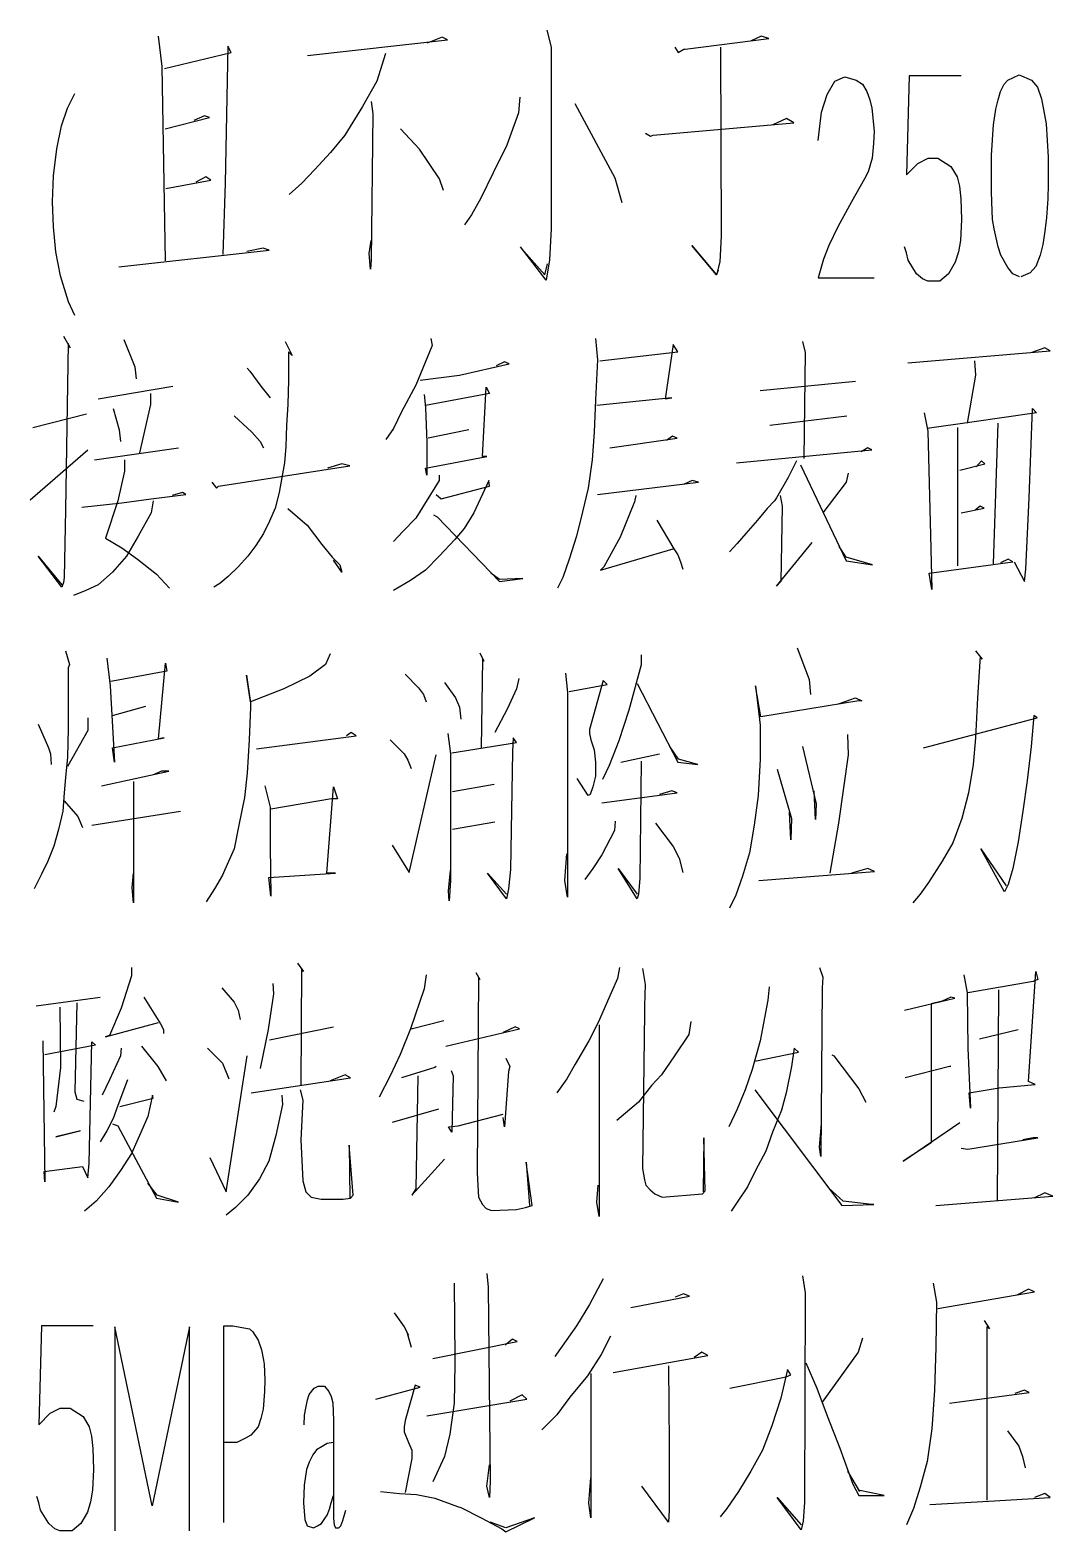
# Model space of a CAD drawing. Extents: x 0 to 8410, y 0 to 11890.
# Drawn here: x 6722.1 to 6918.5, y 10366.8 to 10655.2 of the extents above; entities that cross this region are included whole.
import ezdxf

# ---------------------------------------------------------------- set-up
doc = ezdxf.new("R2010")
doc.units = 0
doc.header["$MEASUREMENT"] = 0
doc.layers.add('6', color=7, linetype='Continuous')
doc.layers.add('8', color=7, linetype='Continuous')

# ---------------------------------------------------------------- blocks, each defined once
blk = doc.blocks.new('BLKENT759')
at = {"layer": '8', "color": 2, "linetype": 'Continuous'}
for p, q in [((6746.7, 10654), (6747.35, 10648.2)), ((6801.21, 10653.8), (6798.33, 10652.7)), ((6802.25, 10653.3), (6801.21, 10653.8)), ((6821.34, 10655.2), (6822.12, 10651.9)), ((6847.87, 10651.5), (6863.95, 10653.6)), ((6862.51, 10654), (6860.55, 10653.1)), ((6863.95, 10653.6), (6862.51, 10654)), ((6747.87, 10647.8), (6760.68, 10650.9)), ((6760.03, 10652.1), (6759.51, 10625.8)), ((6760.68, 10650.9), (6760.03, 10652.1)), ((6775.32, 10650.3), (6802.25, 10653.3)), ((6790.36, 10650.7), (6788.66, 10645.4)), ((6822.12, 10651.9), (6822.12, 10617)), ((6845.91, 10651.9), (6846.57, 10650.9)), ((6846.57, 10650.9), (6847.61, 10651.5)), ((6847.61, 10651.5), (6847.87, 10651.5)), ((6854.67, 10651.9), (6854.8, 10615.6)), ((6747.35, 10648.2), (6748, 10610.9)), ((6788.66, 10645.4), (6785.91, 10640.5)), ((6875.13, 10642.8), (6876.63, 10645.4)), ((6876.63, 10645.4), (6878.53, 10646.2)), ((6878.53, 10646.2), (6880.75, 10645.6)), ((6880.75, 10645.6), (6881.93, 10644.8)), ((6890.94, 10646.4), (6890.42, 10627.4)), ((6900.88, 10646.4), (6890.94, 10646.4)), ((6909.18, 10644.8), (6909.83, 10645.6)), ((6909.83, 10645.6), (6912.06, 10646.6)), ((6912.06, 10646.6), (6914.41, 10645.6)), ((6914.41, 10645.6), (6915.59, 10644.2)), ((6729.25, 10640.2), (6730.68, 10643)), ((6816.11, 10642.3), (6815.85, 10639.3)), ((6874.08, 10639.4), (6875.13, 10642.8)), ((6881.93, 10644.8), (6882.77, 10643.4)), ((6882.77, 10643.4), (6883.36, 10641.8)), ((6908, 10641.8), (6908.46, 10643.4)), ((6908.46, 10643.4), (6909.18, 10644.8)), ((6915.59, 10644.2), (6916.3, 10642)), ((6916.3, 10642), (6917.22, 10637.2)), ((6728.13, 10636.8), (6729.25, 10640.2)), ((6785.91, 10640.5), (6782.51, 10635)), ((6787.61, 10641.5), (6787.87, 10639.1)), ((6787.87, 10639.1), (6787.61, 10611.1)), ((6815.85, 10639.3), (6813.62, 10633.1)), ((6826.7, 10641.1), (6834.41, 10626.8)), ((6873.43, 10634), (6874.08, 10639.4)), ((6883.36, 10641.8), (6883.75, 10640.2)), ((6883.75, 10640.2), (6884.21, 10635.8)), ((6907.09, 10637), (6907.55, 10640)), ((6907.55, 10640), (6908, 10641.8)), ((6727.22, 10632.4), (6728.13, 10636.8)), ((6748, 10636.2), (6756.5, 10638.4)), ((6755.59, 10638.7), (6753.49, 10637.8)), ((6756.5, 10638.4), (6755.59, 10638.7)), ((6796.89, 10632.3), (6793.23, 10636.2)), ((6841.73, 10635), (6868.79, 10637.4)), ((6867.35, 10638.2), (6864.74, 10637)), ((6868.79, 10637.4), (6867.35, 10638.2)), ((6906.7, 10631.2), (6907.09, 10637)), ((6917.22, 10637.2), (6917.61, 10630.8)), ((6782.51, 10635), (6779.77, 10631.7)), ((6840.29, 10635.4), (6841.21, 10634.8)), ((6841.21, 10634.8), (6841.73, 10635)), ((6884.08, 10633.4), (6883.82, 10630.6)), ((6884.21, 10635.8), (6884.08, 10633.4)), ((6726.57, 10627.2), (6727.22, 10632.4)), ((6779.77, 10631.7), (6776.76, 10628.4)), ((6800.68, 10626.6), (6796.89, 10632.3)), ((6813.62, 10633.1), (6811.01, 10627.8)), ((6883.82, 10630.6), (6883.04, 10628)), ((6892.58, 10629.6), (6894.54, 10630.6)), ((6894.54, 10630.6), (6896.43, 10630.6)), ((6896.43, 10630.6), (6898.92, 10629)), ((6906.7, 10624.2), (6906.7, 10631.2)), ((6917.61, 10630.8), (6917.61, 10625.6)), ((6776.76, 10628.4), (6774.28, 10625.8)), ((6811.01, 10627.8), (6808.66, 10622.9)), ((6883.04, 10628), (6882.32, 10626.6)), ((6890.42, 10627.4), (6892.58, 10629.6)), ((6898.92, 10629), (6900.1, 10627)), ((6726.37, 10622.2), (6726.57, 10627.2)), ((6748.13, 10624.8), (6756.76, 10626.4)), ((6755.85, 10627), (6753.89, 10626)), ((6756.76, 10626.4), (6755.85, 10627)), ((6759.51, 10625.8), (6759.12, 10612.1)), ((6774.28, 10625.8), (6771.8, 10623.6)), ((6801.47, 10624.4), (6800.68, 10626.6)), ((6834.41, 10626.8), (6835.72, 10622.1)), ((6882.32, 10626.6), (6879.83, 10622.2)), ((6900.1, 10627), (6900.55, 10625.2)), ((6900.55, 10625.2), (6900.81, 10622.8)), ((6917.61, 10625.6), (6917.55, 10622.8)), ((6726.57, 10617.4), (6726.37, 10622.2)), ((6808.66, 10622.9), (6806.83, 10619.7)), ((6879.83, 10622.2), (6877.22, 10617.4)), ((6900.81, 10622.8), (6900.94, 10618.8)), ((6906.76, 10622.2), (6906.7, 10624.2)), ((6906.89, 10618.8), (6906.76, 10622.2)), ((6917.55, 10622.8), (6917.29, 10619.2)), ((6806.83, 10619.7), (6805.52, 10617.8)), ((6917.29, 10619.2), (6916.96, 10616.6)), ((6727.02, 10612.6), (6726.57, 10617.4)), ((6822.12, 10617), (6821.86, 10611.1)), ((6877.22, 10617.4), (6875.45, 10613.8)), ((6900.94, 10618.8), (6900.75, 10614.8)), ((6907.22, 10617), (6906.89, 10618.8)), ((6908, 10613.6), (6907.22, 10617)), ((6916.96, 10616.6), (6916.57, 10614)), ((6766.83, 10613.3), (6763.69, 10612.7)), ((6768, 10612.9), (6766.83, 10613.3)), ((6787.22, 10612.3), (6787.61, 10614.8)), ((6821.21, 10607.2), (6816.24, 10613.6)), ((6816.37, 10613.3), (6820.94, 10608.2)), ((6853.89, 10608.2), (6849.18, 10613.8)), ((6849.18, 10613.8), (6853.89, 10608.2)), ((6854.8, 10615.6), (6854.54, 10610.7)), ((6875.45, 10613.8), (6874.47, 10611.2)), ((6890.42, 10612.4), (6890.03, 10613.6)), ((6900.75, 10614.8), (6900.36, 10612.6)), ((6908.53, 10612), (6908, 10613.6)), ((6916.57, 10614), (6916.04, 10612)), ((6727.94, 10608), (6727.02, 10612.6)), ((6739.12, 10609.7), (6768, 10612.9)), ((6787.48, 10609.3), (6787.22, 10612.3)), ((6787.61, 10611.1), (6787.48, 10609.3)), ((6820.94, 10608.2), (6821.47, 10610.3)), ((6821.86, 10611.1), (6821.21, 10607.2)), ((6854.54, 10610.7), (6853.89, 10608.2)), ((6874.47, 10611.2), (6873.43, 10607.6)), ((6890.75, 10611), (6890.42, 10612.4)), ((6892.32, 10608.4), (6890.75, 10611)), ((6899.77, 10610.6), (6898.46, 10608.4)), ((6900.36, 10612.6), (6899.77, 10610.6)), ((6909.83, 10609.6), (6908.53, 10612)), ((6916.04, 10612), (6915.26, 10609.8)), ((6729.44, 10603), (6727.94, 10608)), ((6853.89, 10608.2), (6854.28, 10609.1)), ((6873.43, 10607.6), (6884.21, 10607.6)), ((6893.49, 10607.4), (6892.32, 10608.4)), ((6894.47, 10607), (6893.49, 10607.4)), ((6898.46, 10608.4), (6896.83, 10607)), ((6910.81, 10608.4), (6909.83, 10609.6)), ((6912.12, 10607.8), (6910.81, 10608.4)), ((6914.15, 10608.6), (6912.38, 10607.8)), ((6915.26, 10609.8), (6914.15, 10608.6)), ((6896.83, 10607), (6894.47, 10607)), ((6730.68, 10600.4), (6729.44, 10603)), ((6728.46, 10596.4), (6729.77, 10594.2)), ((6799.05, 10596), (6799.31, 10594.6)), ((6830.68, 10596), (6831.07, 10591.9)), ((6729.38, 10595), (6728.85, 10563.1)), ((6729.77, 10594.2), (6729.38, 10595)), ((6740.1, 10595.8), (6742.19, 10590.5)), ((6771.08, 10595.4), (6772.38, 10592.7)), ((6772.38, 10592.7), (6771.73, 10593.4)), ((6771.73, 10593.4), (6771.73, 10588)), ((6799.31, 10594.6), (6796.17, 10587)), ((6831.47, 10591.7), (6846.5, 10593.4)), ((6845.58, 10594.8), (6844.02, 10584.4)), ((6846.5, 10593.4), (6845.58, 10594.8)), ((6870.42, 10595.4), (6870.94, 10593.3)), ((6870.94, 10593.3), (6870.68, 10572.9)), ((6890.68, 10591.3), (6918, 10593.6)), ((6916.96, 10594.2), (6914.47, 10593.3)), ((6918, 10593.6), (6916.96, 10594.2)), ((6742.19, 10590.5), (6742.45, 10588.2)), ((6763.75, 10590.3), (6764.28, 10589.7)), ((6804.54, 10588.9), (6814.08, 10591.1)), ((6813.17, 10591.5), (6811.6, 10590.7)), ((6814.08, 10591.1), (6813.17, 10591.5)), ((6831.07, 10591.9), (6830.68, 10584.2)), ((6903.49, 10591.7), (6903.62, 10588.9)), ((6764.28, 10589.7), (6766.37, 10586.8)), ((6771.73, 10588), (6771.6, 10583.3)), ((6796.96, 10588), (6804.54, 10588.9)), ((6862.32, 10586), (6880.62, 10587.8)), ((6903.62, 10588.9), (6902.06, 10579.7)), ((6735.13, 10584.4), (6749.51, 10586.8)), ((6745.19, 10585.4), (6745.19, 10583.3)), ((6766.37, 10586.8), (6768.2, 10584.6)), ((6796.17, 10587), (6793.43, 10581.9)), ((6797.74, 10585.2), (6798, 10582.7)), ((6810.29, 10585.4), (6798, 10583.1)), ((6808.98, 10573.3), (6809.64, 10586.6)), ((6809.64, 10586.6), (6810.29, 10585.4)), ((6845.32, 10584.6), (6830.94, 10583.1)), ((6844.02, 10584.4), (6845.32, 10584.6)), ((6722.58, 10578.9), (6732.91, 10581.5)), ((6738, 10582.5), (6739.18, 10578.4)), ((6745.19, 10583.3), (6743.1, 10574)), ((6771.6, 10583.3), (6771.34, 10579.3)), ((6793.43, 10581.9), (6791.86, 10578.7)), ((6798, 10582.7), (6798.26, 10576)), ((6830.68, 10584.2), (6830.42, 10578)), ((6893.82, 10581.7), (6894.47, 10578.2)), ((6915.39, 10581.7), (6902.97, 10579.9)), ((6913.95, 10565.4), (6914.6, 10582.5)), ((6914.6, 10582.5), (6915.39, 10581.7)), ((6761.27, 10581.1), (6764.67, 10578)), ((6771.34, 10579.3), (6771.21, 10575.2)), ((6791.86, 10578.7), (6790.42, 10576.6)), ((6864.15, 10579.3), (6878.92, 10581.1)), ((6902.97, 10579.9), (6894.34, 10578.7)), ((6900.22, 10578.9), (6900.22, 10552.3)), ((6907.94, 10579.7), (6907.02, 10552.7)), ((6739.18, 10578.4), (6739.44, 10576.2)), ((6764.67, 10578), (6766.24, 10576.2)), ((6766.24, 10576.2), (6766.89, 10575)), ((6798.26, 10576), (6798.26, 10569.7)), ((6806.37, 10578.4), (6798.53, 10576.8)), ((6830.42, 10578), (6830.03, 10572.7)), ((6833.43, 10575), (6846.37, 10576.8)), ((6845.45, 10577.2), (6844.28, 10576.4)), ((6846.37, 10576.8), (6845.45, 10577.2)), ((6894.47, 10578.2), (6895, 10558.2)), ((6722.06, 10565), (6733.17, 10574.6)), ((6734.47, 10572.7), (6750.55, 10575)), ((6771.21, 10575.2), (6770.94, 10572.1)), ((6798, 10571.1), (6809.77, 10573.3)), ((6809.77, 10573.3), (6808.98, 10573.3)), ((6857.74, 10572.1), (6883.75, 10574.6)), ((6882.97, 10575), (6881.66, 10574.2)), ((6883.75, 10574.6), (6882.97, 10575)), ((6740.23, 10570.5), (6738.92, 10564.8)), ((6740.23, 10572.7), (6740.23, 10570.5)), ((6758.26, 10567.6), (6783.49, 10571.5)), ((6770.94, 10572.1), (6770.42, 10569.3)), ((6781.93, 10571.9), (6779.18, 10571.1)), ((6783.49, 10571.5), (6781.93, 10571.9)), ((6798.26, 10569.7), (6798, 10571.1)), ((6830.03, 10572.7), (6829.24, 10567.2)), ((6869.24, 10572.5), (6867.68, 10569.3)), ((6870.03, 10571.7), (6878.79, 10553.3)), ((6879.18, 10570.1), (6878.79, 10568.4)), ((6900.62, 10570.7), (6905.45, 10571.9)), ((6904.8, 10572.5), (6903.75, 10571.3)), ((6905.45, 10571.9), (6904.8, 10572.5)), ((6756.96, 10568.4), (6757.87, 10567.2)), ((6757.87, 10567.2), (6758.26, 10567.6)), ((6770.42, 10569.3), (6769.9, 10566.4)), ((6800.62, 10568.7), (6796.17, 10561.5)), ((6800.62, 10569.7), (6800.62, 10568.7)), ((6801.01, 10565.2), (6810.29, 10567.6)), ((6810.16, 10568.7), (6807.28, 10562.5)), ((6810.29, 10567.6), (6810.16, 10568.7)), ((6829.24, 10567.2), (6828.2, 10562.7)), ((6831.07, 10566), (6850.42, 10568.4)), ((6849.24, 10568.7), (6847.68, 10568)), ((6850.42, 10568.4), (6849.24, 10568.7)), ((6867.68, 10569.3), (6865.45, 10565.4)), ((6878.79, 10568.4), (6874.34, 10562.5)), ((6731.99, 10563.6), (6739.7, 10564.4)), ((6738.92, 10564.8), (6736.57, 10557.6)), ((6739.7, 10564.4), (6745.32, 10565.2)), ((6745.32, 10565.2), (6751.99, 10566)), ((6745.72, 10564.8), (6745.32, 10562.5)), ((6751.34, 10566.4), (6749.38, 10565.8)), ((6751.99, 10566), (6751.34, 10566.4)), ((6769.9, 10566.4), (6769.11, 10563.4)), ((6800.09, 10566), (6801.01, 10565.2)), ((6838.13, 10564.6), (6835.39, 10557.8)), ((6838.39, 10565.8), (6838.13, 10564.6)), ((6865.06, 10564.8), (6863.62, 10563.3)), ((6865.45, 10565.4), (6865.06, 10564.8)), ((6866.11, 10565.8), (6866.5, 10563.8)), ((6913.3, 10551.7), (6913.95, 10565.4)), ((6728.85, 10563.1), (6728.59, 10550.1)), ((6745.32, 10562.5), (6742.84, 10558)), ((6769.11, 10563.4), (6768.07, 10560.9)), ((6771.6, 10563.3), (6775.26, 10560.1)), ((6796.17, 10561.5), (6793.69, 10558.9)), ((6799.57, 10562.1), (6800.23, 10561.7)), ((6800.23, 10561.7), (6812.25, 10549.3)), ((6807.28, 10562.5), (6805.45, 10559.5)), ((6828.2, 10562.7), (6827.02, 10558)), ((6863.62, 10563.3), (6861.79, 10561.1)), ((6866.5, 10563.8), (6866.24, 10549.3)), ((6900.88, 10562.5), (6905.32, 10563.4)), ((6904.54, 10563.8), (6903.62, 10563.1)), ((6905.32, 10563.4), (6904.54, 10563.8)), ((6766.89, 10558.5), (6765.45, 10556.2)), ((6768.07, 10560.9), (6766.89, 10558.5)), ((6775.26, 10560.1), (6778.13, 10556.4)), ((6793.69, 10558.9), (6791.86, 10557)), ((6805.45, 10559.5), (6803.62, 10557.4)), ((6842.45, 10561.1), (6845.72, 10555.6)), ((6859.57, 10558.5), (6857.87, 10556.6)), ((6861.79, 10561.1), (6859.57, 10558.5)), ((6736.57, 10557.6), (6739.7, 10555.8)), ((6739.7, 10555.8), (6742.71, 10553.6)), ((6742.84, 10558), (6740.62, 10554.2)), ((6765.45, 10556.2), (6763.89, 10554.2)), ((6778.13, 10556.4), (6780.09, 10554)), ((6803.62, 10557.4), (6800.62, 10554.2)), ((6827.02, 10558), (6825.58, 10553.6)), ((6831.6, 10551.5), (6845.58, 10555.6)), ((6835.39, 10557.8), (6832.25, 10552.1)), ((6845.72, 10555.6), (6846.5, 10554.4)), ((6857.87, 10556.6), (6856.43, 10555)), ((6865.45, 10548.4), (6872.25, 10556.8)), ((6878.79, 10554), (6877.48, 10556)), ((6895, 10558.2), (6895.26, 10547.8)), ((6728.2, 10548.2), (6723.62, 10554.2)), ((6723.62, 10554.2), (6728.2, 10548.7)), ((6740.62, 10554.2), (6737.87, 10551.1)), ((6742.71, 10553.6), (6746.37, 10550.7)), ((6763.89, 10554.2), (6762.06, 10552.1)), ((6780.09, 10554), (6781.53, 10552.5)), ((6781.93, 10551.1), (6780.36, 10553.4)), ((6800.62, 10554.2), (6798, 10551.5)), ((6825.58, 10553.6), (6824.41, 10550.1)), ((6846.5, 10554.4), (6847.02, 10553.1)), ((6847.02, 10553.1), (6847.41, 10551.7)), ((6883.88, 10552.5), (6878.79, 10554)), ((6878.79, 10553.3), (6883.88, 10552.5)), ((6894.73, 10550.9), (6910.81, 10553.1)), ((6909.9, 10553.6), (6908.46, 10552.9)), ((6910.81, 10553.1), (6909.9, 10553.6)), ((6911.07, 10553.1), (6913.04, 10549.3)), ((6728.59, 10550.1), (6728.46, 10549.1)), ((6737.87, 10551.1), (6735.13, 10548.7)), ((6746.37, 10550.7), (6748.85, 10548)), ((6760.09, 10550.3), (6758.53, 10548.9)), ((6762.06, 10552.1), (6760.09, 10550.3)), ((6781.53, 10552.5), (6781.93, 10551.1)), ((6798, 10551.5), (6795.13, 10549.5)), ((6812.25, 10549.7), (6810.55, 10550.9)), ((6812.25, 10549.3), (6816.7, 10549.9)), ((6816.7, 10549.9), (6812.25, 10549.7)), ((6824.41, 10550.1), (6823.36, 10548)), ((6832.25, 10552.1), (6831.6, 10551.5)), ((6895.26, 10547.8), (6894.73, 10550.9)), ((6913.04, 10549.3), (6913.3, 10551.7)), ((6728.46, 10549.1), (6728.2, 10548.2)), ((6732.77, 10547.6), (6730.42, 10546.6)), ((6735.13, 10548.7), (6732.77, 10547.6)), ((6758.53, 10548.9), (6757.35, 10548.2)), ((6795.13, 10549.5), (6791.86, 10547.6)), ((6866.24, 10549.3), (6865.45, 10548.4)), ((6728.85, 10536), (6729.64, 10533.4)), ((6779.7, 10535.4), (6778.79, 10533.4)), ((6808.46, 10535.6), (6809.24, 10534)), ((6869.38, 10536.6), (6871.73, 10530.5)), ((6903.62, 10536), (6904.93, 10534.4)), ((6729.64, 10533.4), (6729.38, 10532.7)), ((6729.38, 10532.7), (6729.38, 10521.1)), ((6736.83, 10534.6), (6737.48, 10529.3)), ((6746.76, 10519.1), (6748.07, 10533.6)), ((6748.07, 10533.6), (6748.33, 10532.1)), ((6778.79, 10533.4), (6775.78, 10531.1)), ((6808.98, 10534.4), (6808.72, 10517.4)), ((6809.24, 10534), (6808.98, 10534.4)), ((6839.44, 10533.3), (6837.09, 10524.6)), ((6839.44, 10535.2), (6839.44, 10533.3)), ((6904.54, 10535), (6904.02, 10527)), ((6904.93, 10534.4), (6904.54, 10535)), ((6748.33, 10532.1), (6737.61, 10530.1)), ((6764.41, 10526.2), (6763.62, 10531.3)), ((6763.62, 10531.3), (6764.41, 10526)), ((6775.78, 10531.1), (6770.81, 10528.7)), ((6794.08, 10531.5), (6796.7, 10528.9)), ((6801.66, 10529.9), (6803.75, 10527)), ((6815.91, 10530.7), (6815.52, 10528.7)), ((6824.93, 10531.7), (6825.32, 10528)), ((6825.58, 10528.2), (6832.9, 10529.5)), ((6832.12, 10530.3), (6829.51, 10520.9)), ((6832.9, 10529.5), (6832.12, 10530.3)), ((6838.66, 10529.7), (6846.5, 10514.6)), ((6871.73, 10530.5), (6871.99, 10527.6)), ((6737.48, 10529.3), (6738.26, 10514.6)), ((6770.81, 10528.7), (6764.41, 10526.2)), ((6796.7, 10528.9), (6797.61, 10527.6)), ((6797.61, 10527.6), (6798.13, 10526.2)), ((6803.75, 10527), (6804.54, 10525.2)), ((6815.52, 10528.7), (6813.69, 10524.8)), ((6825.32, 10528), (6825.32, 10488.7)), ((6862.45, 10523.3), (6861.4, 10529.3)), ((6861.4, 10529.3), (6862.32, 10521.7)), ((6877.35, 10525.8), (6880.62, 10527)), ((6880.62, 10527), (6881.79, 10526.4)), ((6904.02, 10527), (6903.62, 10519.3)), ((6737.87, 10523.6), (6744.28, 10525.4)), ((6764.41, 10525.2), (6764.15, 10518.9)), ((6764.41, 10526), (6764.41, 10525.2)), ((6804.54, 10525.2), (6804.8, 10522.9)), ((6813.69, 10524.8), (6811.34, 10520.3)), ((6837.09, 10524.6), (6835.13, 10518.7)), ((6881.27, 10526.4), (6862.45, 10523.3)), ((6881.79, 10526.4), (6881.27, 10526.4)), ((6723.62, 10521.9), (6725.59, 10517.4)), ((6729.38, 10521.1), (6729.25, 10515.6)), ((6733.17, 10523.1), (6733.17, 10520.7)), ((6829.51, 10520.9), (6829.51, 10520.1)), ((6862.32, 10521.7), (6862.32, 10515.2)), ((6893.69, 10517.4), (6915.52, 10523.1)), ((6914.87, 10523.6), (6914.34, 10517.6)), ((6915.52, 10523.1), (6914.87, 10523.6)), ((6733.17, 10520.7), (6729.25, 10513.8)), ((6737.87, 10517.4), (6747.81, 10519.3)), ((6747.81, 10519.3), (6746.76, 10519.1)), ((6764.15, 10518.9), (6763.75, 10512.5)), ((6765.58, 10517.2), (6784.67, 10519.7)), ((6783.75, 10520.3), (6782.84, 10519.7)), ((6784.67, 10519.7), (6783.75, 10520.3)), ((6791.21, 10518.9), (6793.95, 10516.2)), ((6802.32, 10520.1), (6802.84, 10516.2)), ((6803.1, 10516.4), (6815.52, 10518.4)), ((6814.87, 10519.3), (6814.74, 10516.6)), ((6815.52, 10518.4), (6814.87, 10519.3)), ((6829.51, 10520.1), (6829.77, 10518.9)), ((6829.77, 10518.9), (6830.42, 10517)), ((6835.13, 10518.7), (6833.3, 10514)), ((6879.05, 10519.9), (6879.18, 10516)), ((6903.62, 10519.3), (6903.23, 10514.2)), ((6725.59, 10517.4), (6725.98, 10516.2)), ((6725.98, 10516.2), (6726.11, 10514.2)), ((6729.25, 10515.6), (6728.85, 10511.7)), ((6738.26, 10514.6), (6737.87, 10517.4)), ((6793.95, 10516.2), (6794.6, 10515)), ((6794.87, 10493.4), (6800.09, 10516)), ((6802.84, 10516.2), (6802.84, 10497)), ((6814.74, 10516.6), (6814.34, 10494)), ((6830.42, 10517), (6830.68, 10514.6)), ((6835.52, 10514.6), (6842.97, 10516.2)), ((6846.63, 10515.2), (6844.93, 10517.6)), ((6850.29, 10514.2), (6846.63, 10515.2)), ((6862.32, 10515.2), (6861.92, 10508.2)), ((6870.42, 10517.6), (6873.04, 10506.6)), ((6879.18, 10516), (6877.35, 10502.9)), ((6914.34, 10517.6), (6913.56, 10511.1)), ((6735.78, 10510.1), (6748.72, 10512.9)), ((6747.28, 10512.9), (6745.59, 10512.1)), ((6748.72, 10512.9), (6747.28, 10512.9)), ((6763.75, 10512.5), (6763.23, 10507.8)), ((6794.6, 10515), (6795.26, 10513.4)), ((6830.68, 10514.6), (6830.68, 10511.9)), ((6833.3, 10514), (6831.99, 10511.3)), ((6839.44, 10514.8), (6839.18, 10492.3)), ((6846.5, 10514.6), (6850.29, 10514.2)), ((6865.58, 10513.3), (6868.33, 10503.8)), ((6903.23, 10514.2), (6902.32, 10508.7)), ((6728.85, 10511.7), (6728.59, 10508.7)), ((6741.93, 10510.9), (6741.93, 10487.6)), ((6767.15, 10510.1), (6768.2, 10506)), ((6779.05, 10493.3), (6780.36, 10509.9)), ((6780.36, 10509.9), (6781.14, 10507.6)), ((6811.21, 10510.3), (6803.23, 10508.9)), ((6829.24, 10508.2), (6827.15, 10511.5)), ((6830.16, 10509.9), (6829.64, 10508.4)), ((6830.68, 10511.9), (6830.16, 10509.9)), ((6913.56, 10511.1), (6912.77, 10505.2)), ((6728.59, 10508.7), (6728.33, 10505.2)), ((6728.59, 10507.2), (6731.21, 10504.2)), ((6763.23, 10507.8), (6762.19, 10502.5)), ((6779.96, 10507.6), (6768.33, 10505.6)), ((6781.14, 10507.6), (6779.96, 10507.6)), ((6829.64, 10508.4), (6829.24, 10508.2)), ((6831.86, 10506.8), (6846.37, 10508.7)), ((6845.32, 10509.1), (6842.97, 10508.4)), ((6846.37, 10508.7), (6845.32, 10509.1)), ((6861.92, 10508.2), (6861.14, 10502.5)), ((6872.9, 10503.6), (6872.64, 10509.1)), ((6873.04, 10506.6), (6872.9, 10503.6)), ((6902.32, 10508.7), (6901.01, 10503.8)), ((6728.33, 10505.2), (6727.55, 10501.7)), ((6731.21, 10504.2), (6732.12, 10502.1)), ((6733.95, 10502.5), (6750.94, 10505.2)), ((6768.2, 10506), (6768.2, 10498.5)), ((6868.2, 10499.7), (6867.94, 10505)), ((6868.33, 10503.8), (6868.2, 10499.7)), ((6901.01, 10503.8), (6899.31, 10499.1)), ((6912.77, 10505.2), (6911.86, 10499.3)), ((6727.55, 10501.7), (6726.63, 10498.5)), ((6762.19, 10502.5), (6761.27, 10498)), ((6811.34, 10503.1), (6803.23, 10501.7)), ((6834.34, 10501.5), (6831.86, 10496.8)), ((6834.47, 10503.3), (6834.34, 10501.5)), ((6842.19, 10502.9), (6845.58, 10498.4)), ((6861.14, 10502.5), (6860.22, 10497.2)), ((6877.35, 10502.9), (6875.65, 10493.3)), ((6726.63, 10498.5), (6725.45, 10495.6)), ((6761.27, 10498), (6759.44, 10493.8)), ((6768.2, 10498.5), (6768.33, 10488.9)), ((6791.6, 10498.7), (6794.87, 10493.4)), ((6845.58, 10498.4), (6846.76, 10496.2)), ((6899.31, 10499.1), (6897.22, 10495.6)), ((6909.24, 10489.7), (6904.67, 10498)), ((6904.67, 10498), (6909.51, 10490.9)), ((6911.86, 10499.3), (6910.81, 10494.2)), ((6725.45, 10495.6), (6724.28, 10493.1)), ((6802.84, 10497), (6802.84, 10491.9)), ((6824.8, 10491.9), (6825.19, 10497)), ((6831.86, 10496.8), (6830.16, 10494.2)), ((6846.76, 10496.2), (6847.41, 10493.4)), ((6860.22, 10497.2), (6858.92, 10492.7)), ((6897.22, 10495.6), (6894.6, 10491.5)), ((6724.28, 10493.1), (6722.84, 10490.3)), ((6741.66, 10490.5), (6741.93, 10493.3)), ((6759.05, 10492.9), (6757.48, 10490.3)), ((6759.44, 10493.8), (6759.05, 10492.9)), ((6767.94, 10492.5), (6780.75, 10493.3)), ((6768.33, 10488.9), (6767.94, 10492.5)), ((6780.75, 10493.3), (6779.05, 10493.3)), ((6802.45, 10489.9), (6802.84, 10493.8)), ((6813.56, 10488.4), (6809.9, 10493.3)), ((6809.9, 10493.3), (6813.56, 10489.3)), ((6814.34, 10494), (6813.95, 10490.3)), ((6830.16, 10494.2), (6828.59, 10492.1)), ((6838.66, 10488.4), (6835, 10494.2)), ((6835, 10494.2), (6838.66, 10489.3)), ((6839.18, 10492.3), (6838.92, 10489.3)), ((6858.92, 10492.7), (6857.61, 10489.1)), ((6862.06, 10491.9), (6884.28, 10493.6)), ((6882.97, 10494.2), (6879.83, 10493.3)), ((6884.28, 10493.6), (6882.97, 10494.2)), ((6910.81, 10494.2), (6909.9, 10491.1)), ((6741.93, 10487.6), (6741.66, 10490.5)), ((6757.48, 10490.3), (6755.91, 10487.8)), ((6802.58, 10488), (6802.45, 10489.9)), ((6802.84, 10491.9), (6802.58, 10488)), ((6813.95, 10490.3), (6813.56, 10488.4)), ((6825.32, 10488.7), (6824.8, 10491.9)), ((6838.92, 10489.3), (6838.66, 10488.4)), ((6893.04, 10489.3), (6891.6, 10487.6)), ((6894.6, 10491.5), (6893.04, 10489.3)), ((6909.9, 10491.1), (6909.24, 10489.7)), ((6857.61, 10489.1), (6856.43, 10486.6)), ((6741.53, 10475.2), (6741.53, 10473.6)), ((6773.43, 10476), (6774.6, 10474.4)), ((6774.21, 10475), (6774.08, 10452.5)), ((6774.6, 10474.4), (6774.21, 10475)), ((6835.26, 10475.2), (6834.87, 10473.1)), ((6839.7, 10475), (6840.23, 10471.9)), ((6873.69, 10475.2), (6874.34, 10473.3)), ((6741.53, 10473.6), (6739.57, 10467.4)), ((6768.72, 10472.1), (6768.85, 10470.1)), ((6798.13, 10473.8), (6797.74, 10471.1)), ((6807.68, 10474.2), (6808.46, 10472.9)), ((6808.2, 10473.3), (6807.94, 10435.8)), ((6808.46, 10472.9), (6808.2, 10473.3)), ((6834.87, 10473.1), (6833.69, 10470.3)), ((6840.23, 10471.9), (6840.09, 10467.8)), ((6874.34, 10473.3), (6874.21, 10471.3)), ((6901.4, 10473.8), (6902.06, 10470.3)), ((6914.73, 10472.5), (6902.19, 10470.3)), ((6913.82, 10453.3), (6915.26, 10474.4)), ((6915.65, 10472.9), (6914.73, 10472.5)), ((6915.26, 10474.4), (6915.65, 10472.9)), ((6723.23, 10467.8), (6735.52, 10469.5)), ((6743.89, 10469.5), (6747.15, 10464.4)), ((6758.92, 10471.3), (6761.27, 10468.5)), ((6768.85, 10470.1), (6767.81, 10463.3)), ((6797.74, 10471.1), (6795.13, 10463.4)), ((6833.69, 10470.3), (6831.21, 10464.6)), ((6864.02, 10471.5), (6863.75, 10468.9)), ((6874.21, 10471.3), (6873.95, 10438.9)), ((6890.03, 10467), (6899.7, 10469.3)), ((6898.92, 10469.5), (6897.22, 10468.7)), ((6899.7, 10469.3), (6898.92, 10469.5)), ((6902.06, 10470.3), (6902.19, 10459.7)), ((6908.07, 10470.9), (6907.81, 10430.3)), ((6727.81, 10467.6), (6727.94, 10456)), ((6731.08, 10468.4), (6730.68, 10451.3)), ((6739.57, 10467.4), (6737.35, 10462.1)), ((6761.27, 10468.5), (6762.06, 10467)), ((6762.06, 10467), (6762.45, 10465.2)), ((6840.09, 10466.6), (6839.7, 10436.6)), ((6840.09, 10467.8), (6840.09, 10466.6)), ((6863.75, 10468.9), (6862.32, 10461.1)), ((6897.22, 10468.7), (6895.13, 10468.2)), ((6895.13, 10468.2), (6895.13, 10441.5)), ((6736.57, 10461.9), (6746.76, 10464.6)), ((6747.15, 10464.4), (6747.68, 10463.3)), ((6747.68, 10463.3), (6747.68, 10462.5)), ((6767.81, 10463.3), (6766.24, 10455.8)), ((6768.07, 10461.3), (6780.36, 10463.8)), ((6795.13, 10463.4), (6793.17, 10458.5)), ((6795.26, 10463.4), (6801.53, 10465)), ((6801.92, 10460.1), (6816.04, 10463.4)), ((6815.26, 10463.8), (6812.91, 10462.7)), ((6816.04, 10463.4), (6815.26, 10463.8)), ((6831.21, 10464.6), (6829.38, 10461.1)), ((6831.34, 10464.2), (6831.34, 10427.4)), ((6848.98, 10464.8), (6848.59, 10462.3)), ((6904.41, 10461.5), (6911.86, 10463.3)), ((6724.54, 10461.1), (6724.93, 10434)), ((6734.61, 10460.3), (6724.93, 10458.4)), ((6733.43, 10437.6), (6733.95, 10460.9)), ((6733.95, 10460.9), (6734.61, 10460.3)), ((6737.35, 10462.1), (6736.57, 10461.9)), ((6829.38, 10461.1), (6826.76, 10456.6)), ((6848.59, 10462.3), (6845.85, 10458.2)), ((6862.32, 10461.1), (6860.75, 10455.6)), ((6739.44, 10458.2), (6737.35, 10453.6)), ((6739.57, 10459.7), (6739.44, 10458.2)), ((6743.49, 10460.1), (6746.63, 10456.2)), ((6756.17, 10459.7), (6759.05, 10456.8)), ((6759.7, 10432.1), (6763.75, 10458.2)), ((6793.17, 10458.5), (6791.21, 10454.4)), ((6813.43, 10457.8), (6814.21, 10456.2)), ((6845.85, 10458.2), (6843.36, 10454.6)), ((6861.27, 10457.2), (6869.64, 10458.9)), ((6868.85, 10459.7), (6868.33, 10456.2)), ((6869.64, 10458.9), (6868.85, 10459.7)), ((6876.04, 10458.4), (6876.43, 10458.2)), ((6876.43, 10458.2), (6881.27, 10451.9)), ((6902.19, 10459.7), (6902.71, 10448.2)), ((6727.94, 10456), (6727.42, 10451.7)), ((6746.63, 10456.2), (6748.2, 10453.4)), ((6759.05, 10456.8), (6760.23, 10453.8)), ((6782.58, 10454.6), (6779.7, 10453.4)), ((6783.62, 10454), (6782.58, 10454.6)), ((6799.83, 10456), (6793.43, 10454)), ((6800.09, 10456.2), (6799.83, 10456)), ((6802.97, 10455.4), (6803.36, 10454.4)), ((6813.95, 10455.2), (6813.17, 10444.6)), ((6814.21, 10456.2), (6813.95, 10455.2)), ((6826.76, 10456.6), (6825.19, 10453.8)), ((6843.36, 10454.6), (6841.4, 10452.5)), ((6860.75, 10455.6), (6859.44, 10451.7)), ((6868.33, 10456.2), (6867.28, 10451.1)), ((6898.66, 10456.2), (6890.16, 10454)), ((6898.92, 10456.2), (6898.66, 10456.2)), ((6727.42, 10451.7), (6727.02, 10448.5)), ((6737.35, 10453.6), (6735.91, 10450.7)), ((6740.75, 10453.6), (6738.92, 10448.7)), ((6764.54, 10451.1), (6783.62, 10454)), ((6773.95, 10451.7), (6774.47, 10449.7)), ((6791.21, 10454.4), (6789.11, 10450.3)), ((6796.56, 10454.4), (6796.17, 10432.7)), ((6803.36, 10454.4), (6803.1, 10443.6)), ((6825.19, 10453.8), (6823.23, 10451.1)), ((6841.4, 10452.5), (6838.92, 10449.3)), ((6859.44, 10451.7), (6857.87, 10448)), ((6861.27, 10451.7), (6878, 10429.5)), ((6881.27, 10451.9), (6882.58, 10449.3)), ((6902.45, 10451.1), (6908.2, 10452.1)), ((6908.2, 10452.1), (6915.13, 10452.7)), ((6915.13, 10452.7), (6913.82, 10453.3)), ((6730.68, 10451.3), (6731.08, 10449.9)), ((6731.08, 10449.9), (6732.38, 10449.5)), ((6739.31, 10448.5), (6745.72, 10450.1)), ((6745.59, 10450.7), (6744.67, 10446.6)), ((6745.72, 10450.1), (6745.59, 10450.7)), ((6770.55, 10448.9), (6769.24, 10442.9)), ((6770.42, 10450.7), (6770.55, 10448.9)), ((6774.47, 10449.7), (6774.08, 10442.1)), ((6838.92, 10449.3), (6834.74, 10445.8)), ((6867.28, 10451.1), (6866.37, 10447.8)), ((6902.71, 10448.2), (6902.45, 10451.1)), ((6727.02, 10448.5), (6726.63, 10447.4)), ((6738, 10446.2), (6736.83, 10443.8)), ((6738.92, 10448.7), (6738, 10446.2)), ((6744.67, 10446.6), (6743.1, 10442.9)), ((6800.49, 10448), (6791.6, 10445.4)), ((6804.28, 10444.8), (6812.91, 10447)), ((6813.17, 10444.6), (6812.91, 10446.4)), ((6857.87, 10448), (6856.3, 10444.6)), ((6866.37, 10447.8), (6864.67, 10443.6)), ((6731.73, 10443.8), (6727.02, 10442.7)), ((6727.02, 10442.7), (6731.6, 10443.8)), ((6736.83, 10443.8), (6735.52, 10441.7)), ((6737.87, 10445.2), (6738.92, 10444.8)), ((6738.92, 10444.8), (6746.37, 10430.9)), ((6802.45, 10444.6), (6804.28, 10444.8)), ((6803.1, 10443.6), (6802.45, 10444.6)), ((6864.67, 10443.6), (6863.36, 10439.9)), ((6873.69, 10440.7), (6874.08, 10445.2)), ((6889.77, 10438), (6900.62, 10445.4)), ((6743.1, 10442.9), (6741.53, 10439.5)), ((6769.24, 10442.9), (6767.94, 10438)), ((6774.08, 10442.1), (6774.47, 10434.2)), ((6784.15, 10431.5), (6783.36, 10441.1)), ((6783.36, 10441.1), (6783.49, 10430.9)), ((6851.47, 10442.5), (6851.34, 10432.1)), ((6851.73, 10432.3), (6851.47, 10442.5)), ((6873.95, 10438.9), (6873.69, 10440.7)), ((6895.13, 10441.5), (6889.77, 10438)), ((6900.88, 10440.5), (6902.19, 10440.3)), ((6902.19, 10440.3), (6915.65, 10442.5)), ((6914.73, 10442.5), (6912.77, 10442.1)), ((6915.65, 10442.5), (6914.73, 10442.5)), ((6733.17, 10434.8), (6733.43, 10437.6)), ((6741.53, 10439.5), (6739.44, 10436.2)), ((6756.57, 10438.7), (6759.7, 10432.1)), ((6767.94, 10438), (6766.11, 10434.6)), ((6795.39, 10431.5), (6801.66, 10438.4)), ((6818.53, 10429.5), (6817.35, 10437.8)), ((6817.35, 10437.8), (6818, 10429.5)), ((6863.36, 10439.9), (6861.4, 10436.2)), ((6724.8, 10436), (6732.12, 10437)), ((6724.93, 10434), (6724.8, 10436)), ((6732.12, 10437), (6733.17, 10434.8)), ((6739.44, 10436.2), (6737.22, 10433.1)), ((6766.11, 10434.6), (6763.89, 10431.5)), ((6807.94, 10435.8), (6808.07, 10433.3)), ((6839.7, 10436.6), (6840.09, 10434.4)), ((6840.09, 10434.4), (6840.36, 10433.4)), ((6861.4, 10436.2), (6859.83, 10433.1)), ((6737.22, 10433.1), (6734.74, 10430.3)), ((6746.5, 10431.5), (6744.67, 10433.8)), ((6750.55, 10430.1), (6746.5, 10431.5)), ((6763.89, 10431.5), (6761.53, 10429.1)), ((6774.47, 10434.2), (6775, 10432.1)), ((6775, 10432.1), (6776.04, 10431.1)), ((6783.62, 10430.9), (6784.15, 10431.5)), ((6796.17, 10432.7), (6795.39, 10431.5)), ((6808.07, 10433.3), (6808.2, 10431.1)), ((6830.94, 10430.1), (6831.21, 10433.4)), ((6840.36, 10433.4), (6841.14, 10432.5)), ((6841.14, 10432.5), (6842.06, 10431.7)), ((6842.06, 10431.7), (6843.49, 10431.1)), ((6843.49, 10431.1), (6851.21, 10431.7)), ((6851.21, 10431.7), (6851.73, 10432.3)), ((6859.83, 10433.1), (6857.87, 10430.1)), ((6878.26, 10430.3), (6875.39, 10432.9)), ((6916.96, 10431.9), (6914.87, 10430.9)), ((6918.53, 10431.3), (6916.96, 10431.9)), ((6734.74, 10430.3), (6732.51, 10428.4)), ((6746.37, 10430.9), (6750.55, 10430.1)), ((6761.53, 10429.1), (6759.7, 10427.6)), ((6776.04, 10431.1), (6778, 10430.7)), ((6778, 10430.7), (6782.19, 10430.7)), ((6782.19, 10430.7), (6783.62, 10430.9)), ((6808.2, 10431.1), (6808.98, 10429.7)), ((6808.98, 10429.7), (6809.64, 10428.9)), ((6809.64, 10428.9), (6810.68, 10428.5)), ((6810.68, 10428.5), (6815.52, 10428.7)), ((6815.52, 10428.7), (6817.22, 10429.1)), ((6817.22, 10429.1), (6818.53, 10429.5)), ((6831.34, 10427.4), (6830.94, 10430.1)), ((6857.87, 10430.1), (6856.7, 10428.4)), ((6878, 10429.5), (6884.15, 10429.7)), ((6883.75, 10429.7), (6878.26, 10430.3)), ((6884.15, 10429.7), (6883.75, 10429.7)), ((6896.04, 10429.5), (6918.53, 10431.3)), ((6803.5, 10414.6), (6803.63, 10400.1)), ((6809.77, 10416.4), (6810.03, 10413.8)), ((6832.12, 10415.4), (6829.51, 10410.5)), ((6870.42, 10416), (6870.95, 10412.7)), ((6895.52, 10414.6), (6896.17, 10410.9)), ((6810.03, 10413.8), (6810.42, 10376.6)), ((6837.48, 10409.9), (6848.72, 10412.1)), ((6847.55, 10412.5), (6845.98, 10411.9)), ((6848.72, 10412.1), (6847.55, 10412.5)), ((6870.95, 10412.7), (6870.82, 10372.5)), ((6896.44, 10409.7), (6915, 10412.9)), ((6913.82, 10413.4), (6911.6, 10412.3)), ((6915, 10412.9), (6913.82, 10413.4)), ((6791.99, 10408.9), (6793.95, 10406.2)), ((6829.51, 10410.5), (6827.03, 10406.4)), ((6896.17, 10410.9), (6896.04, 10402.3)), ((6724.28, 10406.4), (6723.76, 10387.4)), ((6734.21, 10406.4), (6724.28, 10406.4)), ((6745.52, 10371.8), (6738.33, 10406.2)), ((6738.33, 10406.2), (6738.33, 10367)), ((6752.71, 10406.2), (6745.52, 10371.8)), ((6752.71, 10367), (6752.71, 10406.2)), ((6759.31, 10368.6), (6759.31, 10406.4)), ((6759.31, 10406.4), (6761.01, 10406.4)), ((6761.01, 10406.4), (6764.21, 10405.8)), ((6764.21, 10405.8), (6764.87, 10405.2)), ((6793.95, 10406.2), (6794.74, 10404.6)), ((6827.03, 10406.4), (6824.28, 10402.5)), ((6905.33, 10407.4), (6906.37, 10405.8)), ((6906.37, 10405.8), (6905.85, 10406.2)), ((6905.85, 10406.2), (6905.85, 10372.9)), ((6764.87, 10405.2), (6765.85, 10403.6)), ((6765.85, 10403.6), (6766.5, 10401.8)), ((6794.48, 10405), (6795.26, 10402.3)), ((6799.44, 10400.1), (6815.65, 10403.4)), ((6799.44, 10400.1), (6815.65, 10403.4)), ((6814.74, 10403.8), (6813.3, 10402.7)), ((6814.74, 10403.8), (6813.3, 10402.7)), ((6815.65, 10403.4), (6814.74, 10403.8)), ((6815.65, 10403.4), (6814.74, 10403.8)), ((6833.56, 10404.4), (6831.73, 10400.9)), ((6881.93, 10404), (6881.14, 10401.3)), ((6766.5, 10401.8), (6766.89, 10399.8)), ((6766.89, 10399.8), (6767.02, 10399)), ((6803.63, 10400.1), (6803.63, 10399.1)), ((6824.28, 10402.5), (6822.84, 10400.5)), ((6831.73, 10400.9), (6829.12, 10396.8)), ((6834.08, 10397.4), (6852.25, 10400.7)), ((6851.08, 10401.3), (6849.64, 10400.3)), ((6852.25, 10400.7), (6851.08, 10401.3)), ((6881.14, 10401.3), (6874.21, 10391.7)), ((6896.04, 10402.3), (6895.78, 10394)), ((6767.02, 10399), (6767.16, 10396)), ((6803.63, 10399.1), (6803.5, 10391.5)), ((6829.77, 10397.2), (6829.77, 10369.5)), ((6844.67, 10398.7), (6844.8, 10383.6)), ((6867.55, 10398), (6866.24, 10392.5)), ((6867.29, 10396.6), (6868.2, 10397)), ((6868.2, 10397), (6867.55, 10398)), ((6871.08, 10399.3), (6873.17, 10394.4)), ((6767.16, 10396), (6767.09, 10393.8)), ((6775.65, 10393.2), (6776.63, 10394.4)), ((6776.63, 10394.4), (6777.42, 10394.8)), ((6777.42, 10394.8), (6778.01, 10394.8)), ((6778.01, 10394.8), (6778.59, 10394.8)), ((6778.59, 10394.8), (6779.44, 10393.8)), ((6788.46, 10392.3), (6796.96, 10394.6)), ((6796.04, 10395), (6794.08, 10388.2)), ((6796.96, 10394.6), (6796.04, 10395)), ((6829.12, 10396.8), (6825.72, 10392.7)), ((6856.44, 10394.4), (6867.29, 10396.6)), ((6873.17, 10394.4), (6875.13, 10389.1)), ((6895.78, 10394), (6895.26, 10386.6)), ((6913.04, 10394), (6911.21, 10393.4)), ((6913.95, 10393.6), (6913.04, 10394)), ((6767.09, 10393.8), (6766.83, 10390.4)), ((6775, 10390.6), (6775.33, 10392.2)), ((6775.33, 10392.2), (6775.65, 10393.2)), ((6779.44, 10393.8), (6779.9, 10392.8)), ((6779.9, 10392.8), (6780.23, 10391.6)), ((6780.23, 10391.6), (6780.36, 10388.2)), ((6798.27, 10389.1), (6817.48, 10392.3)), ((6798.27, 10389.1), (6817.48, 10392.3)), ((6803.5, 10391.5), (6802.71, 10385.6)), ((6816.57, 10393.1), (6814.21, 10391.9)), ((6817.48, 10392.3), (6816.57, 10393.1)), ((6817.48, 10392.3), (6816.57, 10393.1)), ((6825.72, 10392.7), (6823.23, 10389.3)), ((6866.24, 10392.5), (6864.54, 10387.2)), ((6898.66, 10391.5), (6913.95, 10393.6)), ((6723.76, 10387.4), (6725.91, 10389.6)), ((6725.91, 10389.6), (6727.87, 10390.6)), ((6727.87, 10390.6), (6729.77, 10390.6)), ((6729.77, 10390.6), (6732.25, 10389)), ((6732.25, 10389), (6733.43, 10387)), ((6766.37, 10388.6), (6765.85, 10387)), ((6766.83, 10390.4), (6766.37, 10388.6)), ((6774.74, 10387.4), (6774.8, 10389.2)), ((6774.8, 10389.2), (6775, 10390.6)), ((6780.36, 10388.2), (6780.36, 10369.4)), ((6794.08, 10388.2), (6793.95, 10387)), ((6823.23, 10389.3), (6820.36, 10386.4)), ((6875.13, 10389.1), (6877.61, 10382.9)), ((6733.43, 10387), (6733.89, 10385.2)), ((6764.48, 10385.4), (6763.43, 10384.8)), ((6765.85, 10387), (6764.48, 10385.4)), ((6793.95, 10387), (6793.95, 10386)), ((6793.95, 10386), (6794.74, 10384)), ((6802.71, 10385.6), (6801.67, 10381.3)), ((6864.54, 10387.2), (6862.71, 10382.5)), ((6895.26, 10386.6), (6894.35, 10380.3)), ((6909.77, 10386.2), (6911.99, 10383.3)), ((6733.89, 10385.2), (6734.15, 10382.8)), ((6734.15, 10382.8), (6734.28, 10378.8)), ((6761.8, 10384), (6759.31, 10384)), ((6763.43, 10384.8), (6761.8, 10384)), ((6777.09, 10382.6), (6776.37, 10381.6)), ((6778.14, 10383.2), (6777.09, 10382.6)), ((6779.12, 10383.8), (6778.14, 10383.2)), ((6780.36, 10384), (6779.12, 10383.8)), ((6794.74, 10384), (6795.39, 10382.5)), ((6795.39, 10382.5), (6795.39, 10380.9)), ((6844.8, 10383.6), (6844.8, 10370.9)), ((6862.71, 10382.5), (6860.49, 10378.5)), ((6877.61, 10382.9), (6880.1, 10376)), ((6911.99, 10383.3), (6912.65, 10381.3)), ((6775.65, 10380.2), (6775.13, 10378.8)), ((6776.37, 10381.6), (6775.65, 10380.2)), ((6795.39, 10380.9), (6794.08, 10374.4)), ((6801.67, 10381.3), (6799.44, 10376.4)), ((6809.77, 10375.6), (6810.29, 10379.7)), ((6894.35, 10380.3), (6893.04, 10375.4)), ((6912.65, 10381.3), (6913.17, 10379.1)), ((6734.28, 10378.8), (6734.08, 10374.8)), ((6775.13, 10378.8), (6774.74, 10375.8)), ((6829.38, 10372.3), (6829.77, 10377.2)), ((6860.49, 10378.5), (6858.14, 10374.6)), ((6879.05, 10378.5), (6881.4, 10374.6)), ((6734.08, 10374.8), (6733.69, 10372.6)), ((6774.74, 10375.8), (6774.61, 10372.4)), ((6779.9, 10372.4), (6780.36, 10373.8)), ((6789.38, 10374.6), (6793.04, 10374.2)), ((6793.04, 10374.2), (6796.31, 10374)), ((6796.31, 10374), (6799.84, 10373.3)), ((6810.29, 10373.4), (6809.77, 10375.6)), ((6810.42, 10376.6), (6810.29, 10373.4)), ((6844.67, 10368.7), (6839.57, 10375.6)), ((6858.14, 10374.6), (6855.91, 10371.3)), ((6880.1, 10376), (6881.27, 10373.8)), ((6886.11, 10373.8), (6881.14, 10374.8)), ((6881.27, 10373.8), (6886.11, 10373.8)), ((6893.04, 10375.4), (6891.73, 10371.3)), ((6916.96, 10374.2), (6915, 10373.4)), ((6918, 10373.4), (6916.96, 10374.2)), ((6723.76, 10372.4), (6723.36, 10373.6)), ((6724.08, 10371), (6723.76, 10372.4)), ((6725.65, 10368.4), (6724.08, 10371)), ((6733.69, 10372.6), (6733.1, 10370.6)), ((6774.61, 10372.4), (6774.87, 10369.2)), ((6779.12, 10370), (6779.57, 10371.2)), ((6779.57, 10371.2), (6779.9, 10372.4)), ((6782.12, 10369), (6782.71, 10371)), ((6799.84, 10373.3), (6804.15, 10371.7)), ((6804.15, 10371.7), (6804.8, 10371.5)), ((6804.8, 10371.5), (6808.72, 10369.5)), ((6829.77, 10369.5), (6829.38, 10372.3)), ((6844.8, 10370.9), (6844.67, 10368.7)), ((6855.91, 10371.3), (6854.61, 10369.7)), ((6870.16, 10367.2), (6865.59, 10373.4)), ((6865.59, 10373.4), (6870.16, 10368.2)), ((6870.82, 10372.5), (6870.55, 10368.9)), ((6891.73, 10371.3), (6890.42, 10368.2)), ((6894.87, 10372.1), (6906.24, 10372.7)), ((6906.24, 10372.7), (6918, 10373.4)), ((6726.83, 10367.4), (6725.65, 10368.4)), ((6731.8, 10368.4), (6730.16, 10367)), ((6733.1, 10370.6), (6731.8, 10368.4)), ((6774.87, 10369.2), (6775.26, 10368)), ((6775.26, 10368), (6776.5, 10367.6)), ((6776.5, 10367.6), (6777.29, 10368)), ((6777.29, 10368), (6778.07, 10368.4)), ((6778.07, 10368.4), (6778.66, 10369.4)), ((6778.66, 10369.4), (6779.12, 10370)), ((6780.36, 10369.4), (6780.49, 10368.2)), ((6780.49, 10368.2), (6780.75, 10367.6)), ((6781.4, 10367.6), (6781.73, 10368)), ((6781.73, 10368), (6782.12, 10369)), ((6808.72, 10369.5), (6812.65, 10367.4)), ((6813.43, 10367.6), (6810.42, 10368.7)), ((6813.43, 10366.8), (6818.92, 10369.5)), ((6818.92, 10369.5), (6813.43, 10367.6)), ((6870.55, 10368.9), (6870.16, 10367.2)), ((6727.81, 10367), (6726.83, 10367.4)), ((6730.16, 10367), (6727.81, 10367)), ((6780.75, 10367.6), (6781.4, 10367.6)), ((6812.65, 10367.4), (6813.43, 10366.8))]:
    blk.add_line(p, q, dxfattribs=at)

msp = doc.modelspace()

# ---------------------------------------------------------------- block references
at = {"layer": '6'}
msp.add_blockref('BLKENT759', (0, 0), dxfattribs=at)

doc.saveas('drawing.dxf')
